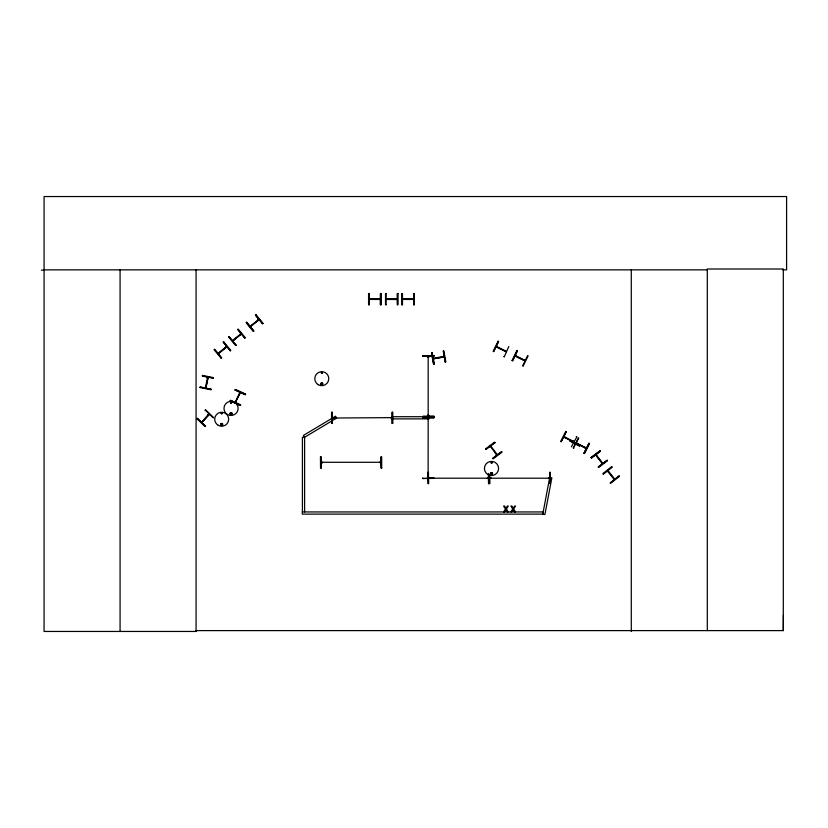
<?xml version="1.0" encoding="UTF-8"?>
<svg xmlns="http://www.w3.org/2000/svg" width="828" height="828" viewBox="0 0 828 828"><rect width="100%" height="100%" fill="white"/><g stroke="black" fill="none" stroke-linecap="round" stroke-linejoin="round"><path stroke-width="1.24" d="M782.729 269.856L786.6 269.856L786.6 196.546L44.07 196.546L44.07 631.453L196.195 631.453L196.091 630.605L783.298 630.605L783.412 614.883M219.182 352.956L218.675 352.718M225.806 346.932L225.909 347.429M226.789 346.766L218.478 353.691M232.947 340.929L241.393 333.912L232.575 340.66L233.827 340.287M251.37 325.973L250.159 326.46L259.143 319.743M257.943 320.063L258.812 319.349M205.458 388.042L206.224 386.852M207.652 377.061L207.331 378.148L207.911 378.386M428.097 357.458L428.169 356.278M428.107 356.516L428.625 357.489L428.614 356.309M428.107 415.252C429.753 414.714 427.445 417.757 428.159 415.014M428.179 419.144L428.169 417.892M428.614 417.923L428.128 418.989M428.169 477.88L428.159 476.638L428.738 477.756M221.107 413.265C222.173 415.47 222.473 411.744 221.211 413.151M221.366 413.514L222.039 413.431L221.407 413.348M231.643 402.75C230.619 400.359 230.174 404.644 231.602 402.594M322.454 383.902C320.343 386.365 321.771 381.015 322.444 384.275M491.211 462.645L491.749 462.893L491.501 462.355M200.034 387.597L200.159 386.986L211.14 389.181L211.026 389.791L200.045 387.545M202.353 375.995L202.477 375.384L213.448 377.63L213.334 378.189L202.353 375.995L213.365 378.044M205.447 387.887L207.549 377.278M208.159 377.154L205.872 387.939L208.107 377.382M428.594 416.111L428.666 415.252M428.625 418.906L428.552 418.005M428.107 476.866C427.838 477.973 430.974 477.953 428.511 478.201M614.386 479.588L607.524 470.728M235.369 402.273L240.037 392.348L235.266 402.491M235.732 402.698L236.29 401.621M240.43 392.565L240.016 393.579L239.509 393.217M595.736 454.8L602.546 463.701L601.759 462.676M490.331 446.147L496.872 455.265M491.004 447.048L490.642 445.909M433.179 358.348L434.421 358.607M442.98 356.599L444.16 356.785M230.805 402.346L231.343 402.76L230.795 402.439M322.268 373.128C321.047 370.571 321.657 375.239 322.185 372.455M492.039 462.79C489.855 464.249 492.122 460.44 491.894 463.038M492.163 474.082C491.232 471.173 490.538 475.438 491.842 474.278M614.79 479.267L613.579 478.563M205.603 387.038L206.151 386.976M235.121 390.102L235.38 389.533L245.564 394.19L245.305 394.759L235.152 390.029M235.4 402.387L240.368 392.669M240.389 405.513L240.648 404.944L230.463 400.297L230.205 400.856L240.389 405.513L230.225 400.814M497.349 454.882L496.665 453.879L496.334 454.375M493.571 351.527L498.528 341.488M497.286 347.325L497.204 346.715L497.193 347.274M504.935 351.175L505.349 350.761M508.816 346.477L504.304 356.744M512.087 360.522L516.941 350.42L517.5 350.699L512.604 360.77L512.046 360.501M512.532 360.739L517.428 350.658M516.092 356.589L516.092 355.895L516.082 356.454M523.824 360.346L524.352 359.901L523.927 360.325M525.055 360.242L524.807 360.749M522.747 365.697L527.643 355.626L528.14 355.864L523.192 365.914M561.094 441.634L566.207 431.667M573.411 441.924L563.764 436.936L573.618 442.028M564.52 437.443L564.768 436.936M564.789 437.588L563.837 436.532M572.49 441.469L572.883 440.972L573.845 441.572M571.372 446.82L576.785 436.998M573.349 447.948L578.389 437.95M578.762 438.136L573.307 447.927L573.866 448.207M577.406 443.943L576.578 443.084L586.255 448.528M585.127 447.969L585.51 447.472L586.472 448.072M586.038 448.414L586.296 447.917M584.009 453.32L589.05 443.311M584.382 453.506L589.422 443.497L588.905 443.239L583.864 453.247L584.423 453.527L589.464 443.518M392.193 418.026L391.178 417.581M381.097 462.666L379.855 462.283L381.097 462.283M489.69 477.808L490.776 478.232M548.426 477.818L549.668 477.808M369.195 298.939L370.437 298.939M386.148 298.939L387.473 299.446M402.491 298.939L403.733 298.939M444.305 356.889L433.448 358.814L433.396 358.245M201.597 422.363L209.039 413.979M208.294 414.673L209.494 414.321L201.732 422.28L208.956 414.062L208.19 414.724L208.594 415.263M504.438 511.942L505.908 509.572L507.347 511.942M511.704 511.942L513.174 509.572L514.612 511.942M503.59 511.942L505.463 508.982L503.641 506.022L504.542 506.022L505.96 508.351L507.388 506.022L508.247 506.022L506.394 508.941L508.247 511.942M510.855 511.942L512.739 508.982L510.907 506.022L511.807 506.022L513.225 508.351L514.664 506.022L515.513 506.022L513.66 508.941L515.523 511.942M231.581 414.176C231.229 410.657 229.656 416.246 231.695 413.472M321.399 372.455L321.254 372.993M321.316 383.426L321.212 384.233M219.316 353.007L218.064 353.318L226.541 346.414L225.982 347.532M226.768 346.88L218.313 353.67M240.317 334.212L240.462 334.833M250.304 326.263L258.729 319.422M332.204 418.026L392.068 417.633L391.054 417.643M321.119 462.283L380.983 462.283L380.083 462.231M321.119 462.666L322.247 462.666L321.347 462.221M429.691 478.284L429.525 477.694M487.485 478.274C489.037 476.731 485.922 478.76 488.499 478.201M490.932 478.191L489.803 478.294L489.917 477.746M549.668 478.191L548.54 478.305L548.654 477.756M380.404 299.446L369.371 299.446L369.423 298.877M380.394 298.939L379.265 298.836L379.379 299.436M369.226 299.384L380.166 298.877M397.357 299.446L386.334 299.446L386.386 298.877M413.7 299.446L402.677 299.446L402.719 298.877M413.545 299.363L402.522 299.384M257.963 319.898L258.17 320.539M205.116 410.253L205.541 409.798L213.634 417.56M209.349 414.259L201.815 422.311M428.117 415.17L428.128 416.111M229.056 336.551L228.569 336.944L235.721 345.576L236.166 345.214M232.575 340.66L241.145 333.622M259.071 319.649L250.408 326.76M221.169 358.317L221.656 357.924L214.545 349.271L214.059 349.664L221.211 358.286M603.281 474.082L612.068 467.127L611.675 466.64L602.898 473.595L603.281 474.082L612.016 467.064M607.535 470.946L614.407 479.412M608.187 471.701L607.824 470.48M608.249 471.836L608.497 471.236M610.34 482.983L619.116 476.028M619.375 476.348L610.629 483.355L610.246 482.859L619.023 475.903L619.406 476.39M231.436 402.988L230.908 403.122M230.712 413.058L230.577 414.114M591.068 457.594L599.969 450.784L600.341 451.281L591.44 458.081L591.068 457.594L600 450.825M591.347 457.956L600.3 451.219M596.284 454.675L595.756 455.017L602.453 463.784M596.388 455.783L596.046 454.562M598.344 467.106L607.245 460.306M607.493 460.637L598.623 467.478L598.251 466.982L607.152 460.182L607.524 460.678M485.901 449.252L494.875 442.556M494.958 442.659L485.995 449.376L485.622 448.879L494.595 442.173L494.968 442.68M501.675 451.653L492.701 458.36L493.074 458.857L502.047 452.15L501.675 451.653L492.753 458.422M240.927 333.725L240.203 334.253L240.637 334.605M379.379 298.877L379.1 299.446M496.479 346.435L506.208 351.227M586.152 448.383L576.454 443.591M443.197 356.506L443.301 357.054M444.067 356.92L433.282 358.783M391.178 417.529L391.095 418.078M321.347 462.159L322.361 462.272L322.133 462.78M380.083 462.169L380.093 462.728M380.87 462.728L379.969 462.676M397.357 298.939L396.063 299.446M397.119 299.436L386.179 299.384M413.689 298.939L412.437 299.446M413.462 299.436L413.545 298.898M433.292 358.327L444.046 356.371M445.226 362.084L445.837 361.981L443.87 350.948L443.259 351.062L445.298 362.074M333.218 418.14L333.332 417.529M396.343 298.815L396.343 299.436M412.686 298.815L412.686 299.436M221.697 423.812C220.828 427.196 223.001 421.949 221.221 424.95M433.955 355.616L422.756 355.688L422.756 356.309L433.965 356.247L433.955 355.616L422.756 355.74M422.756 356.154L433.965 356.092M332.173 412.23L331.552 412.23L331.614 423.439L332.245 423.429L332.173 412.23L332.09 423.439M422.766 416.453L433.965 416.38M422.766 416.867L433.965 416.846L433.965 416.225L422.766 416.37L422.766 416.919M333.332 418.016L332.442 418.088M428.976 417.271L433.955 417.291L433.965 417.861M428.987 417.736L433.965 417.705L422.756 417.933M392.224 423.429L392.845 423.429L392.772 412.23L392.151 412.23L392.224 423.429L392.234 412.23M322.247 462.666L321.347 462.728M321.15 468.079L320.529 468.079L320.457 456.88L321.078 456.87L321.15 468.079L321.005 456.87M381.76 468.068L381.139 468.079L381.066 456.87L381.687 456.87L381.708 468.068M550.206 472.395L550.247 478.615L550.258 472.395L549.637 472.395L549.782 483.604M433.965 477.994L422.766 478.532L422.766 477.911M489.803 477.808L490.693 477.684M422.766 478.48L433.965 478.408M487.371 478.211L488.375 478.201L428.625 478.201M490.818 478.191L489.803 478.201L549.554 478.201L548.654 478.263M548.54 477.818L549.554 477.808M428.542 483.614L427.921 483.614L427.9 472.415L428.48 472.415L428.542 483.614L428.324 472.415M41.4 270.166L44.07 270.156M44.07 269.856L707.298 269.856M381.015 293.526L380.394 293.526L380.394 304.735L381.015 304.735L381.015 293.526L380.963 304.735M386.148 293.526L385.527 293.526L385.527 304.735L386.148 304.735M413.689 293.526L414.31 293.526L414.31 304.735L413.689 304.735L413.689 293.526L413.772 304.735M369.309 298.939L380.28 298.939M386.272 298.939L397.202 298.898M402.605 298.939L413.576 298.939M369.195 304.735L368.574 304.735L368.574 293.526L369.195 293.526L369.112 304.735M401.87 304.735L402.491 304.735L402.46 293.526L401.87 293.526L401.922 304.735M321.792 372.548L321.699 373.18L322.03 372.61M200.138 387.059L211.109 389.326M515.368 355.605L525.107 360.397M564.075 436.584L573.742 441.521M572.966 441.065L572.562 441.365M235.359 389.584L245.543 394.242M235.183 389.957L245.367 394.614M230.401 400.431L240.586 405.089M498.321 347.781L504.107 350.586M517.221 356.951L523.006 359.766M506.105 351.734L496.231 346.942M524.993 360.915L515.088 356.009M503.786 356.485L504.345 356.764M522.685 365.666L523.244 365.935M576.278 436.749L576.837 437.029M576.578 443.084L586.369 448.02M428.128 477.725L428.169 418.016L428.169 419.02M608.021 470.625L614.718 479.174M205.22 410.139L213.293 417.912M197.343 418.43L205.468 426.151M255.821 314.806L262.931 323.469M255.5 315.075L262.611 323.727M246.609 322.382L253.72 331.034M246.289 322.641L253.399 331.303M238.143 329.078L245.295 337.7L244.819 338.103L237.729 329.43L244.881 338.052M236.104 345.255L228.994 336.603L236.042 345.307M223.322 342.057L230.329 350.803M214.421 349.364L221.593 357.975M596.119 454.655L602.784 463.369M490.714 446.002L497.255 454.665M443.415 351.031L445.371 362.064M432.154 353.038L434.12 364.061M431.667 353.121L433.634 364.154M550.309 481.109L550.33 483.593L550.258 481.109M549.792 472.395L549.833 479.867M489.669 474.568L489.721 483.604L488.53 483.614L488.468 473.492M489.514 474.889L489.565 483.604M489.048 474.899L489.151 483.604M488.541 473.657L488.603 483.614M428.169 357.406L428.169 356.392L428.169 416.142M381.139 456.87L381.211 468.079M783.298 630.605L783.298 269.007L707.298 269.007L707.298 630.605M631.288 269.856L631.288 631.453M414.259 293.526L414.259 304.735M402.336 293.526L402.336 304.735M397.43 293.526L397.512 304.735M386.076 293.526L385.993 304.735M380.549 293.526L380.476 304.735M369.04 293.526L369.04 304.735M304.601 511.942L304.601 437.256L303.483 435.383L335.516 416.205L336.644 418.078L304.601 437.256L302.417 437.256L302.417 511.942M196.081 269.856L196.081 631.453M120.081 269.856L120.081 631.453M220.724 424.215C221.956 428.066 223.715 421.504 220.724 424.215M230.07 413.379C231.312 417.229 233.072 410.667 230.07 413.379M320.819 383.643C322.051 387.494 323.81 380.921 320.819 383.643M490.528 473.44C491.76 477.29 493.529 470.718 490.528 473.44M549.709 477.425L542.775 514.116L302.282 514.116L302.282 511.942L542.775 511.942L542.775 514.116L544.917 514.519L551.852 477.828L549.709 477.425M498.094 341.271L493.146 351.32L493.705 351.6L498.601 341.519L498.042 341.25M565.721 431.429L560.722 441.448L561.229 441.707L566.249 431.688L565.721 431.429M569.767 440.858L579.528 445.992L569.767 440.858M197.395 418.378L196.971 418.823L205.096 426.544L205.52 426.089L197.395 418.378M246.723 322.278L246.247 322.682L253.358 331.335L253.834 330.941L246.723 322.278M255.862 314.775L255.386 315.168L262.559 323.779L262.973 323.438L255.862 314.775M223.674 341.767L223.198 342.161L230.308 350.813L230.784 350.42L223.674 341.767M432.226 353.018L431.616 353.132L433.582 364.165L434.193 364.051L432.206 353.028M397.978 293.526L397.357 293.526L397.357 304.735L397.978 304.735L397.978 293.526M428.956 416.701L391.613 416.701L391.613 418.875L428.956 418.875L428.956 416.701M487.961 474.599A7.09 7.09 0 0 0 498.591 468.462A7.09 7.09 0 0 0 487.961 462.324A7.09 7.09 0 0 0 487.961 474.599M490.963 474.641A1.087 1.087 0 0 0 492.588 473.699A1.087 1.087 0 0 0 490.963 472.757A1.087 1.087 0 0 0 490.963 474.641M318.294 384.73A6.997 6.997 0 0 0 328.788 378.665A6.997 6.997 0 0 0 318.294 372.6A6.997 6.997 0 0 0 318.294 384.73M321.243 384.834A1.087 1.087 0 0 0 322.868 383.902A1.087 1.087 0 0 0 321.243 382.96A1.087 1.087 0 0 0 321.243 384.834M218.199 425.302A6.997 6.997 0 0 0 228.694 419.247A6.997 6.997 0 0 0 218.199 413.182A6.997 6.997 0 0 0 218.199 425.302M221.159 425.416A1.087 1.087 0 0 0 222.784 424.474A1.087 1.087 0 0 0 221.159 423.543A1.087 1.087 0 0 0 221.159 425.416M227.503 414.538A7.09 7.09 0 0 0 238.133 408.401A7.09 7.09 0 0 0 227.503 402.273A7.09 7.09 0 0 0 227.503 414.538M230.505 414.58A1.087 1.087 0 0 0 232.13 413.638A1.087 1.087 0 0 0 230.505 412.706A1.087 1.087 0 0 0 230.505 414.58"/></g></svg>
